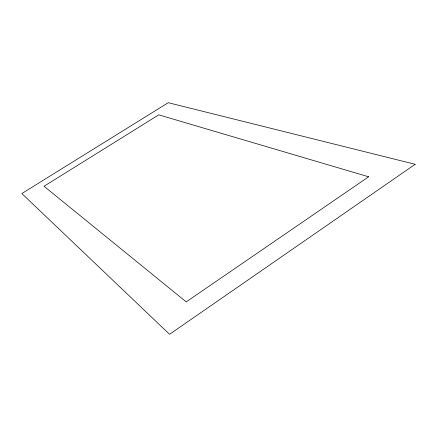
<?xml version="1.0" encoding="UTF-8"?>
<svg xmlns="http://www.w3.org/2000/svg" width="437" height="437" viewBox="0 0 437 437"><rect width="100%" height="100%" fill="white"/><g stroke="black" fill="none" stroke-linecap="round" stroke-linejoin="round"><path stroke-width="0.66" d="M415.15 164.296L169.561 334.305L21.85 193.542L168.25 102.695L415.15 164.296M368.626 176.794L186.217 301.885L44.022 186.255L158.751 114.844L368.626 176.794"/></g></svg>
